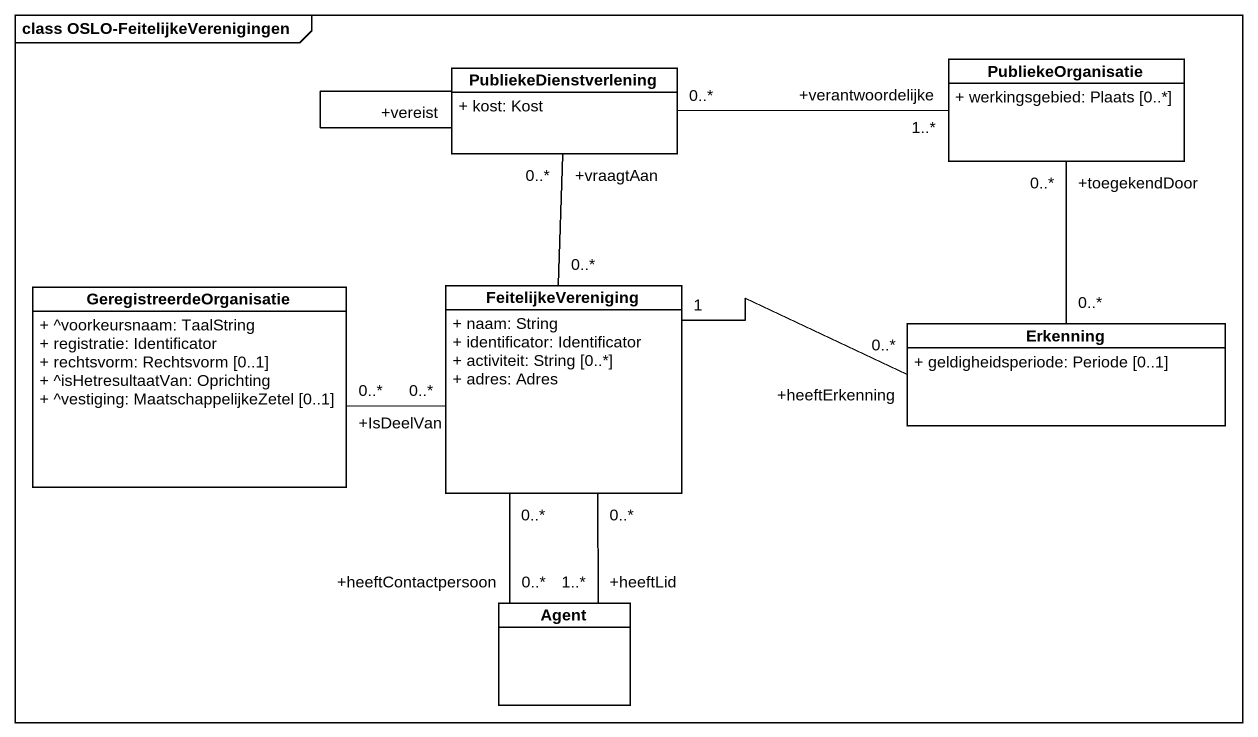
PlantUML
@startuml
mainframe class OSLO-FeitelijkeVerenigingen
hide circle
hide empty members
skinparam classAttributeIconSize 0
class PubliekeOrganisatie {
  + werkingsgebied: Plaats [0..*]
}
class PubliekeDienstverlening {
  + kost: Kost
}
class GeregistreerdeOrganisatie {
  + ^voorkeursnaam: TaalString
  + registratie: Identificator
  + rechtsvorm: Rechtsvorm [0..1]
  + ^isHetresultaatVan: Oprichting
  + ^vestiging: MaatschappelijkeZetel [0..1]
}
class FeitelijkeVereniging {
  + naam: String
  + identificator: Identificator
  + activiteit: String [0..*]
  + adres: Adres
}
class Erkenning {
  + geldigheidsperiode: Periode [0..1]
}
class "Agent" as Agent_
PubliekeDienstverlening "0..*" -right- "+verantwoordelijke\n1..*" PubliekeOrganisatie
PubliekeDienstverlening -- "+vereist" PubliekeDienstverlening
FeitelijkeVereniging "0..*" -up- "+vraagtAan\n0..*" PubliekeDienstverlening
FeitelijkeVereniging "0..*" -left- "+IsDeelVan\n0..*" GeregistreerdeOrganisatie
FeitelijkeVereniging "1" -right- "+heeftErkenning\n0..*" Erkenning
FeitelijkeVereniging "0..*" -- "+heeftLid\n1..*" Agent_
FeitelijkeVereniging "0..*" -- "+heeftContactpersoon\n0..*" Agent_
Erkenning "0..*" -up- "+toegekendDoor\n0..*" PubliekeOrganisatie
@enduml
